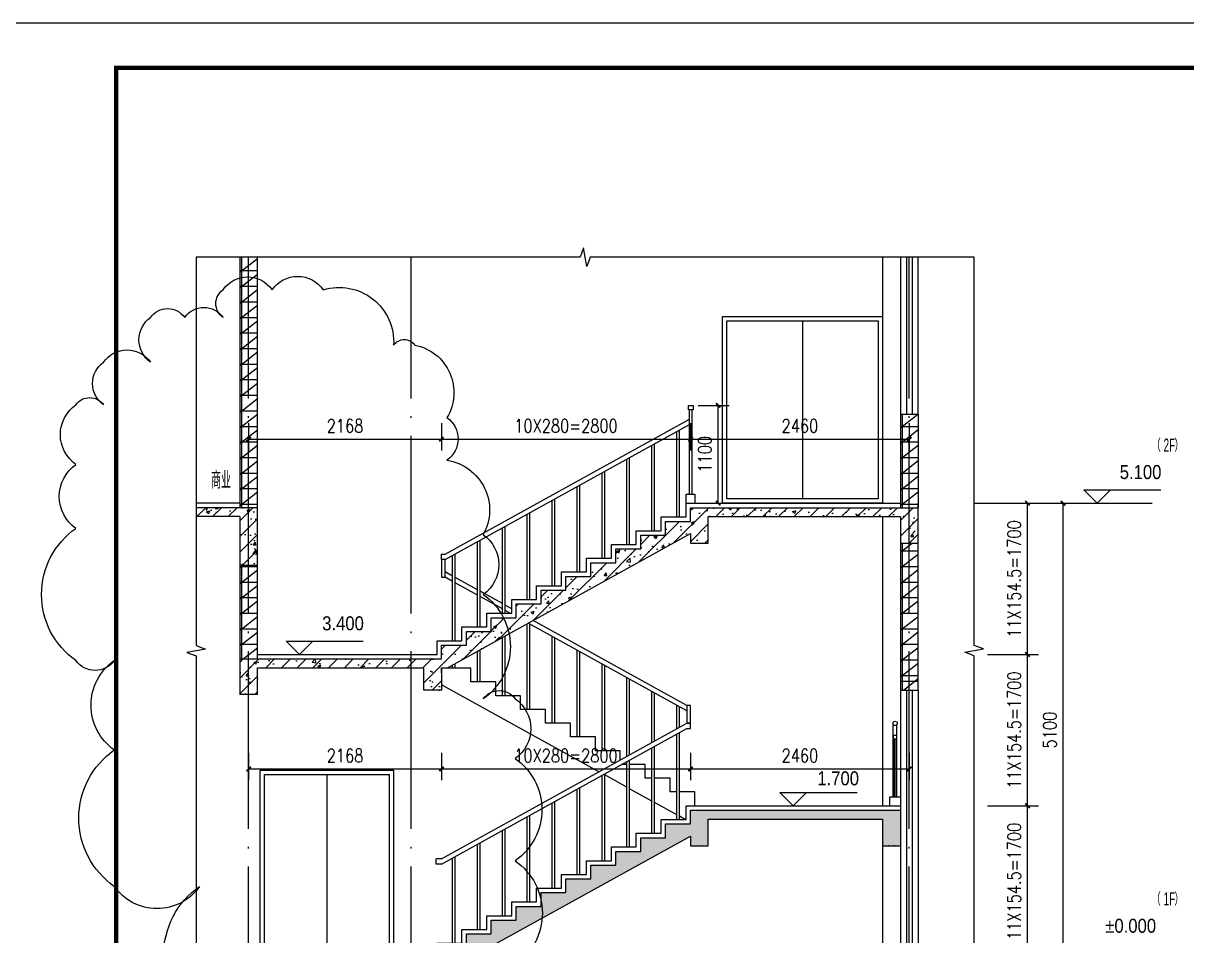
# Model space of a CAD drawing. Extents: x 718358 to 1668613, y -348838 to -159582.
# Drawn here: x 918532 to 931613, y -299870 to -289614 of the extents above; entities that cross this region are included whole.
import ezdxf

# ---------------------------------------------------------------- set-up
doc = ezdxf.new("R2010")
doc.units = 0
doc.header["$LTSCALE"] = 1000
doc.linetypes.add('DOTE', pattern=[2.42, 2, -0.2, 0.02, -0.2])
doc.layers.add('建-修订云线', color=202, linetype='Continuous', plot=False)
for name, color, linetype in [('建-可见线', 7, 'Continuous'), ('建-图框', 4, 'Continuous'), ('建-墙体', 2, 'Continuous'), ('建-尺寸', 73, 'Continuous'), ('建-影线', 8, 'Continuous'), ('建-房间名', 7, 'Continuous'), ('建-标高', 3, 'Continuous'), ('建-楼梯', 4, 'Continuous'), ('建-楼梯-扶手', 3, 'Continuous'), ('建-符号', 3, 'Continuous'), ('建-符号说明', 7, 'Continuous'), ('建-轴标', 3, 'Continuous'), ('建-轴网', 14, 'DOTE'), ('建-门窗', 4, 'Continuous')]:
    doc.layers.add(name, color=color, linetype=linetype)
doc.styles.add('_TCH_DIM', font='gt单线西文.shx', dxfattribs={"width": 0.8, "bigfont": 'gt单线中文.shx'})
doc.styles.add('_TCH_SPACE', font='gt单线西文.shx', dxfattribs={"width": 0.8, "height": 5, "bigfont": 'gt单线中文.shx'})
doc.styles.add('DIM_FONT', font='SIMPLEX.shx', dxfattribs={"width": 0.8, "bigfont": 'GBCBIG.shx'})
doc.dimstyles.new('DIMN50', dxfattribs={"dimscale": 0.5, "dimtxt": 300, "dimasz": 100, "dimexe": 250, "dimexo": 300, "dimgap": 150, "dimtad": 1, "dimdec": 0, "dimzin": 0, "dimdsep": 46, "dimtxsty": 'DIM_FONT', "dimblk": 'ARCHTICK', "dimcen": 0.09, "dimdle": 1, "dimclrt": 7, "dimazin": 2, "dimtfac": 1, "dimtdec": 0, "dimtix": 1, "dimtmove": 2, "dimatfit": 3, "dimldrblk": 'ARCHTICK', "dimfxl": 1, "dimtolj": 1, "dimtzin": 0, "dimarcsym": 0})
pattern_1 = [(0, (-24433.87, 71430.08), (0, 175), []), (37.875, (-24233.87, 71430.08), (-84.807639, 109.038328), []), (90, (-24233.87, 71430.08), (-225, 1e-14), [])]
pattern_2 = [(45, (-24433.87, 71430.08), (-88.388348, 88.388348), []), (50, (-24433.87, 71430.08), (358.63009, -31.37607), [37.5, -412.5]), (355, (-24433.87, 71430.08), (-69.37567, 376.09607), [30, -330]), (100.4514, (-24403.98, 71427.46), (289.25469, 344.71977), [31.8701, -350.57106]), (46.1842, (-24433.87, 71530.08), (533.62052, -82.7595), [56.25, -618.75]), (96.6356, (-24389.4, 71523.2), (467.33135, 487.05894), [47.80514, -525.8565]), (351.1842, (-24433.87, 71530.1), (467.33097, 487.0593), [45, -495]), (21, (-24383.87, 71505.08), (298.45353, -201.309445), [37.5, -412.5]), (326, (-24383.87, 71505.08), (121.65767, 362.57502), [30, -330]), (71.4514, (-24359, 71488.3), (420.11131, 161.26525), [31.8701, -350.57106]), (37.5, (-24433.87, 71430.08), (6.079928, 166.446927), [0, -326, 0, -335, 0, -331.25]), (7.5, (-24433.87, 71430.08), (131.53477, 197.205856), [0, -191, 0, -318.5, 0, -126.25]), (327.5, (-24545.37, 71430.08), (266.911218, -11.277436), [0, -125, 0, -390, 0, -517.5]), (317.5, (-24595.37, 71430.08), (291.593085, 50.05249), [0, -162.5, 0, -259, 0, -367.5])]

# ---------------------------------------------------------------- blocks, each defined once
blk = doc.blocks.new('FGF')
at = {"layer": '建-楼梯-扶手'}
for p, q in [((801685, -290073), (801685, -289263)), ((801685, -290073), (801685, -289313)), ((801725, -290073), (801725, -289263)), ((801695, -289423), (801695, -290073)), ((801695, -289423), (801695, -290073)), ((801715, -289423), (801715, -290073))]:
    blk.add_line(p, q, dxfattribs=at)
blk.add_lwpolyline([(801685, -289423), (801725, -289423), (801725, -289383), (801685, -289383)], close=True, dxfattribs=at)
blk.add_circle((801705, -289248), 25, dxfattribs=at)
blk = doc.blocks.new('_ArchTick')
at = {"color": 0, "linetype": 'ByBlock', "const_width": 0.4}
blk.add_lwpolyline([(-0.5, -0.5), (0.5, 0.5)], dxfattribs=at)
blk = doc.blocks.new('*D3826')
at = {"layer": 'Defpoints', "color": 0, "transparency": 16777216}
for p in [(929223, -295009), (930223, -295009), (929223, -300109)]:
    blk.add_point(p, dxfattribs=at)
at = {"layer": '建-轴标', "color": 0, "lineweight": -2, "transparency": 16777216}
for p, q in [((929373, -295009), (930348, -295009)), ((930223, -300109), (930223, -295008)), ((929373, -300109), (930348, -300109))]:
    blk.add_line(p, q, dxfattribs=at)
at = {"layer": '建-轴标', "color": 0, "lineweight": -2, "transparency": 16777216, "xscale": 50, "yscale": 50, "zscale": 50}
for p, rotation in [((930223, -295009), 90), ((930223, -300109), 270)]:
    blk.add_blockref('_ArchTick', p, dxfattribs=dict(at, rotation=rotation))
at = {"layer": '建-轴标', "color": 7, "transparency": 16777216, "insert": (930073, -297559), "char_height": 150, "attachment_point": 5, "rotation": 90, "style": 'DIM_FONT'}
blk.add_mtext('\\A1;5100', dxfattribs=at)
blk = doc.blocks.new('*D3828')
at = {"layer": 'Defpoints', "color": 0, "transparency": 16777216}
for p in [(929223, -298409), (929823, -298409), (929223, -300109)]:
    blk.add_point(p, dxfattribs=at)
at = {"layer": '建-尺寸', "color": 0, "lineweight": -2, "transparency": 16777216}
for p, q in [((929373, -298409), (929948, -298409)), ((929823, -300109), (929823, -298408)), ((929373, -300109), (929948, -300109))]:
    blk.add_line(p, q, dxfattribs=at)
at = {"layer": '建-尺寸', "color": 0, "lineweight": -2, "transparency": 16777216, "xscale": 50, "yscale": 50, "zscale": 50}
for p, rotation in [((929823, -298409), 90), ((929823, -300109), 270)]:
    blk.add_blockref('_ArchTick', p, dxfattribs=dict(at, rotation=rotation))
at = {"layer": '建-尺寸', "color": 7, "transparency": 16777216, "insert": (929673, -299259), "char_height": 150, "attachment_point": 5, "rotation": 90, "style": 'DIM_FONT'}
blk.add_mtext('\\A1;11X154.5=1700', dxfattribs=at)
blk = doc.blocks.new('*D3829')
at = {"layer": 'Defpoints', "color": 0, "transparency": 16777216}
for p in [(929223, -296709), (929823, -296709), (929223, -298409)]:
    blk.add_point(p, dxfattribs=at)
at = {"layer": '建-尺寸', "color": 0, "lineweight": -2, "transparency": 16777216}
for p, q in [((929373, -296709), (929948, -296709)), ((929823, -298409), (929823, -296708)), ((929373, -298409), (929948, -298409))]:
    blk.add_line(p, q, dxfattribs=at)
at = {"layer": '建-尺寸', "color": 0, "lineweight": -2, "transparency": 16777216, "xscale": 50, "yscale": 50, "zscale": 50}
for p, rotation in [((929823, -296709), 90), ((929823, -298409), 270)]:
    blk.add_blockref('_ArchTick', p, dxfattribs=dict(at, rotation=rotation))
at = {"layer": '建-尺寸', "color": 7, "transparency": 16777216, "insert": (929673, -297559), "char_height": 150, "attachment_point": 5, "rotation": 90, "style": 'DIM_FONT'}
blk.add_mtext('\\A1;11X154.5=1700', dxfattribs=at)
blk = doc.blocks.new('*D3830')
at = {"layer": 'Defpoints', "color": 0, "transparency": 16777216}
for p in [(929223, -295009), (929823, -295009), (929223, -296709)]:
    blk.add_point(p, dxfattribs=at)
at = {"layer": '建-尺寸', "color": 0, "lineweight": -2, "transparency": 16777216}
for p, q in [((929373, -295009), (929948, -295009)), ((929823, -296709), (929823, -295008)), ((929373, -296709), (929948, -296709))]:
    blk.add_line(p, q, dxfattribs=at)
at = {"layer": '建-尺寸', "color": 0, "lineweight": -2, "transparency": 16777216, "xscale": 50, "yscale": 50, "zscale": 50}
for p, rotation in [((929823, -295009), 90), ((929823, -296709), 270)]:
    blk.add_blockref('_ArchTick', p, dxfattribs=dict(at, rotation=rotation))
at = {"layer": '建-尺寸', "color": 7, "transparency": 16777216, "insert": (929673, -295859), "char_height": 150, "attachment_point": 5, "rotation": 90, "style": 'DIM_FONT'}
blk.add_mtext('\\A1;11X154.5=1700', dxfattribs=at)
blk = doc.blocks.new('*D3833')
at = {"layer": 'Defpoints', "color": 0, "transparency": 16777216}
for p in [(921066, -297664), (923234, -297664), (923234, -297996)]:
    blk.add_point(p, dxfattribs=at)
at = {"layer": '建-尺寸', "color": 0, "lineweight": -2, "transparency": 16777216}
for p, q in [((921066, -297814), (921066, -298121)), ((923234, -297814), (923234, -298121)), ((921065, -297996), (923234, -297996))]:
    blk.add_line(p, q, dxfattribs=at)
at = {"layer": '建-尺寸', "color": 0, "lineweight": -2, "transparency": 16777216, "xscale": 50, "yscale": 50, "zscale": 50, "rotation": 180}
blk.add_blockref('_ArchTick', (921066, -297996), dxfattribs=at)
at = {"layer": '建-尺寸', "color": 0, "lineweight": -2, "transparency": 16777216, "xscale": 50, "yscale": 50, "zscale": 50}
blk.add_blockref('_ArchTick', (923234, -297996), dxfattribs=at)
at = {"layer": '建-尺寸', "color": 7, "transparency": 16777216, "insert": (922150, -297846), "char_height": 150, "attachment_point": 5, "style": 'DIM_FONT'}
blk.add_mtext('\\A1;2168', dxfattribs=at)
blk = doc.blocks.new('*D3834')
at = {"layer": 'Defpoints', "color": 0, "transparency": 16777216}
for p in [(923234, -297664), (926034, -297664), (926034, -297996)]:
    blk.add_point(p, dxfattribs=at)
at = {"layer": '建-尺寸', "color": 0, "lineweight": -2, "transparency": 16777216}
for p, q in [((923234, -297814), (923234, -298121)), ((926034, -297814), (926034, -298121)), ((923233, -297996), (926034, -297996))]:
    blk.add_line(p, q, dxfattribs=at)
at = {"layer": '建-尺寸', "color": 0, "lineweight": -2, "transparency": 16777216, "xscale": 50, "yscale": 50, "zscale": 50, "rotation": 180}
blk.add_blockref('_ArchTick', (923234, -297996), dxfattribs=at)
at = {"layer": '建-尺寸', "color": 0, "lineweight": -2, "transparency": 16777216, "xscale": 50, "yscale": 50, "zscale": 50}
blk.add_blockref('_ArchTick', (926034, -297996), dxfattribs=at)
at = {"layer": '建-尺寸', "color": 7, "transparency": 16777216, "insert": (924634, -297846), "char_height": 150, "attachment_point": 5, "style": 'DIM_FONT'}
blk.add_mtext('\\A1;10X280=2800', dxfattribs=at)
blk = doc.blocks.new('*D3835')
at = {"layer": 'Defpoints', "color": 0, "transparency": 16777216}
for p in [(926034, -297664), (928494, -297664), (928494, -297996)]:
    blk.add_point(p, dxfattribs=at)
at = {"layer": '建-尺寸', "color": 0, "lineweight": -2, "transparency": 16777216}
for p, q in [((926034, -297814), (926034, -298121)), ((928494, -297814), (928494, -298121)), ((926033, -297996), (928494, -297996))]:
    blk.add_line(p, q, dxfattribs=at)
at = {"layer": '建-尺寸', "color": 0, "lineweight": -2, "transparency": 16777216, "xscale": 50, "yscale": 50, "zscale": 50, "rotation": 180}
blk.add_blockref('_ArchTick', (926034, -297996), dxfattribs=at)
at = {"layer": '建-尺寸', "color": 0, "lineweight": -2, "transparency": 16777216, "xscale": 50, "yscale": 50, "zscale": 50}
blk.add_blockref('_ArchTick', (928494, -297996), dxfattribs=at)
at = {"layer": '建-尺寸', "color": 7, "transparency": 16777216, "insert": (927264, -297846), "char_height": 150, "attachment_point": 5, "style": 'DIM_FONT'}
blk.add_mtext('\\A1;2460', dxfattribs=at)
blk = doc.blocks.new('*D3836')
at = {"layer": 'Defpoints', "color": 0, "transparency": 16777216}
for p in [(921066, -293958), (923234, -293958), (923234, -294290)]:
    blk.add_point(p, dxfattribs=at)
at = {"layer": '建-尺寸', "color": 0, "lineweight": -2, "transparency": 16777216}
for p, q in [((921066, -294108), (921066, -294415)), ((923234, -294108), (923234, -294415)), ((921065, -294290), (923234, -294290))]:
    blk.add_line(p, q, dxfattribs=at)
at = {"layer": '建-尺寸', "color": 0, "lineweight": -2, "transparency": 16777216, "xscale": 50, "yscale": 50, "zscale": 50, "rotation": 180}
blk.add_blockref('_ArchTick', (921066, -294290), dxfattribs=at)
at = {"layer": '建-尺寸', "color": 0, "lineweight": -2, "transparency": 16777216, "xscale": 50, "yscale": 50, "zscale": 50}
blk.add_blockref('_ArchTick', (923234, -294290), dxfattribs=at)
at = {"layer": '建-尺寸', "color": 7, "transparency": 16777216, "insert": (922150, -294140), "char_height": 150, "attachment_point": 5, "style": 'DIM_FONT'}
blk.add_mtext('\\A1;2168', dxfattribs=at)
blk = doc.blocks.new('*D3837')
at = {"layer": 'Defpoints', "color": 0, "transparency": 16777216}
for p in [(923234, -293958), (926034, -293958), (926034, -294290)]:
    blk.add_point(p, dxfattribs=at)
at = {"layer": '建-尺寸', "color": 0, "lineweight": -2, "transparency": 16777216}
for p, q in [((923234, -294108), (923234, -294415)), ((926034, -294108), (926034, -294415)), ((923233, -294290), (926034, -294290))]:
    blk.add_line(p, q, dxfattribs=at)
at = {"layer": '建-尺寸', "color": 0, "lineweight": -2, "transparency": 16777216, "xscale": 50, "yscale": 50, "zscale": 50, "rotation": 180}
blk.add_blockref('_ArchTick', (923234, -294290), dxfattribs=at)
at = {"layer": '建-尺寸', "color": 0, "lineweight": -2, "transparency": 16777216, "xscale": 50, "yscale": 50, "zscale": 50}
blk.add_blockref('_ArchTick', (926034, -294290), dxfattribs=at)
at = {"layer": '建-尺寸', "color": 7, "transparency": 16777216, "insert": (924634, -294140), "char_height": 150, "attachment_point": 5, "style": 'DIM_FONT'}
blk.add_mtext('\\A1;10X280=2800', dxfattribs=at)
blk = doc.blocks.new('*D3838')
at = {"layer": 'Defpoints', "color": 0, "transparency": 16777216}
for p in [(926034, -293958), (928494, -293958), (928494, -294290)]:
    blk.add_point(p, dxfattribs=at)
at = {"layer": '建-尺寸', "color": 0, "lineweight": -2, "transparency": 16777216}
for p, q in [((926034, -294108), (926034, -294415)), ((928494, -294108), (928494, -294415)), ((926033, -294290), (928494, -294290))]:
    blk.add_line(p, q, dxfattribs=at)
at = {"layer": '建-尺寸', "color": 0, "lineweight": -2, "transparency": 16777216, "xscale": 50, "yscale": 50, "zscale": 50, "rotation": 180}
blk.add_blockref('_ArchTick', (926034, -294290), dxfattribs=at)
at = {"layer": '建-尺寸', "color": 0, "lineweight": -2, "transparency": 16777216, "xscale": 50, "yscale": 50, "zscale": 50}
blk.add_blockref('_ArchTick', (928494, -294290), dxfattribs=at)
at = {"layer": '建-尺寸', "color": 7, "transparency": 16777216, "insert": (927264, -294140), "char_height": 150, "attachment_point": 5, "style": 'DIM_FONT'}
blk.add_mtext('\\A1;2460', dxfattribs=at)
blk = doc.blocks.new('*D3839')
at = {"layer": 'Defpoints', "color": 0, "transparency": 16777216}
for p in [(925970, -293909), (926345, -293909), (925970, -295009)]:
    blk.add_point(p, dxfattribs=at)
at = {"layer": '建-尺寸', "color": 0, "lineweight": -2, "transparency": 16777216}
for p, q in [((926120, -293909), (926470, -293909)), ((926345, -295009), (926345, -293908)), ((926120, -295009), (926470, -295009))]:
    blk.add_line(p, q, dxfattribs=at)
at = {"layer": '建-尺寸', "color": 0, "lineweight": -2, "transparency": 16777216, "xscale": 50, "yscale": 50, "zscale": 50}
for p, rotation in [((926345, -293909), 90), ((926345, -295009), 270)]:
    blk.add_blockref('_ArchTick', p, dxfattribs=dict(at, rotation=rotation))
at = {"layer": '建-尺寸', "color": 7, "transparency": 16777216, "insert": (926195, -294459), "char_height": 150, "attachment_point": 5, "rotation": 90, "style": 'DIM_FONT'}
blk.add_mtext('\\A1;1100', dxfattribs=at)

msp = doc.modelspace()

# ---------------------------------------------------------------- hatches: boundary and pattern name
at = {"layer": '建-影线'}
h = msp.add_hatch(dxfattribs=at)
h.set_pattern_fill('空心砖', color=256, scale=50, style=0)
h.set_pattern_definition(pattern_1)
h.paths.add_polyline_path([(920965.9, -295058.9), (921065.9, -295058.9), (921065.9, -292241.9), (920965.9, -292241.9)])
h.paths.add_polyline_path([(921165.9, -292241.9), (921065.9, -292241.9), (921065.9, -295058.9), (921165.9, -295058.9)])
h.paths.add_polyline_path([(921065.9, -295708.9), (920965.9, -295708.9), (920965.9, -296758.9), (921065.9, -296758.9)])
h.paths.add_polyline_path([(921165.9, -295708.9), (921065.9, -295708.9), (921065.9, -296758.9), (921165.9, -296758.9)])
h = msp.add_hatch(dxfattribs=at)
h.set_pattern_fill('空心砖', color=256, scale=50, style=0)
h.set_pattern_definition(pattern_1)
h.paths.add_polyline_path([(928494, -294008.9), (928394, -294008.9), (928394, -295058.9), (928494, -295058.9)])
h.paths.add_polyline_path([(928494, -295058.9), (928594, -295058.9), (928594, -294008.9), (928494, -294008.9)])
h = msp.add_hatch(dxfattribs=at)
h.set_pattern_fill('钢筋混凝土', color=256, scale=50, style=0)
h.set_pattern_definition(pattern_2)
h.paths.add_polyline_path([(920965.9, -295158.9), (920965.9, -295708.9), (921065.9, -295708.9), (921065.9, -295058.9), (920476.8, -295058.9), (920476.8, -295158.9)])
h.paths.add_polyline_path([(921065.9, -295708.9), (921165.9, -295708.9), (921165.9, -295058.9), (921065.9, -295058.9)])
h = msp.add_hatch(dxfattribs=at)
h.set_pattern_fill('钢筋混凝土', color=256, scale=50, style=0)
h.set_pattern_definition(pattern_2)
h.paths.add_polyline_path([(923233.9, -296858.9), (923301.1, -296858.9), (926033.9, -295350.5), (926033.9, -295458.9), (926233.9, -295458.9), (926233.9, -295158.9), (928394, -295158.9), (928394, -295458.9), (928494, -295458.9), (928494, -295058.9), (926033.9, -295058.9), (926033.9, -295213.4), (925753.9, -295213.4), (925753.9, -295368), (925473.9, -295368), (925473.9, -295522.5), (925193.9, -295522.5), (925193.9, -295677), (924913.9, -295677), (924913.9, -295831.6), (924633.9, -295831.6), (924633.9, -295986.1), (924353.9, -295986.1), (924353.9, -296140.7), (924073.9, -296140.7), (924073.9, -296295.2), (923793.9, -296295.2), (923793.9, -296449.8), (923513.9, -296449.8), (923513.9, -296604.3), (923233.9, -296604.3), (923233.9, -296758.9), (922894, -296758.9), (922894, -296858.9), (923033.9, -296858.9), (923033.9, -297108.9), (923233.9, -297108.9)])
h.paths.add_polyline_path([(928594, -295058.9), (928494, -295058.9), (928494, -295458.9), (928594, -295458.9)])
h = msp.add_hatch(dxfattribs=at)
h.set_pattern_fill('空心砖', color=256, scale=50, style=0)
h.set_pattern_definition(pattern_1)
h.paths.add_polyline_path([(928494, -295458.9), (928394, -295458.9), (928394, -297008.9), (928494, -297008.9)])
h.paths.add_polyline_path([(928594, -295458.9), (928494, -295458.9), (928494, -297008.9), (928594, -297008.9)])
h.paths.add_polyline_path([(928494, -297008.9), (928394, -297008.9), (928394, -297108.9), (928494, -297108.9)])
h.paths.add_polyline_path([(928594, -297108.9), (928594, -297008.9), (928494, -297008.9), (928494, -297108.9)])
h = msp.add_hatch(dxfattribs=at)
h.set_pattern_fill('钢筋混凝土', color=256, scale=50, style=0)
h.set_pattern_definition(pattern_2)
h.paths.add_polyline_path([(922894, -296858.9), (922894, -296758.9), (921065.9, -296758.9), (921065.9, -297158.9), (921165.9, -297158.9), (921165.9, -296858.9)])
h.paths.add_polyline_path([(921065.9, -296758.9), (920965.9, -296758.9), (920965.9, -297158.9), (921065.9, -297158.9)])
h = msp.add_hatch(dxfattribs=at)
h.set_pattern_fill('钢筋混凝土', color=256, scale=50, style=0)
h.set_pattern_definition(pattern_2)
h.paths.add_polyline_path([(920965.9, -300258.9), (920965.9, -300808.9), (921065.9, -300808.9), (921065.9, -300158.9), (920476.8, -300158.9), (920476.8, -300258.9)])
h.paths.add_polyline_path([(921165.9, -300258.9), (922894, -300258.9), (922894, -300158.9), (921065.9, -300158.9), (921065.9, -300808.9), (921165.9, -300808.9)])
h.paths.add_polyline_path([(923482.3, -300158.9), (926033.9, -298750.5), (926033.9, -298858.9), (926233.9, -298858.9), (926233.9, -298558.9), (928194, -298558.9), (928194, -298858.9), (928394, -298858.9), (928394, -298458.9), (926033.9, -298458.9), (926033.9, -298613.4), (925753.9, -298613.4), (925753.9, -298768), (925473.9, -298768), (925473.9, -298922.5), (925193.9, -298922.5), (925193.9, -299077), (924913.9, -299077), (924913.9, -299231.6), (924633.9, -299231.6), (924633.9, -299386.1), (924353.9, -299386.1), (924353.9, -299540.7), (924073.9, -299540.7), (924073.9, -299695.2), (923793.9, -299695.2), (923793.9, -299849.8), (923513.9, -299849.8), (923513.9, -300004.3), (923233.9, -300004.3), (923233.9, -300158.9), (922894, -300158.9), (922894, -300258.9), (923301.1, -300258.9), (928394, -300258.9), (928394, -300808.9), (928494, -300808.9), (928494, -300158.9)])
h.paths.add_polyline_path([(929222.9, -300558.9), (929222.9, -300458.9), (928594, -300458.9), (928594, -300158.9), (928494, -300158.9), (928494, -300808.9), (928594, -300808.9), (928594, -300558.9)])

# ---------------------------------------------------------------- linework, layer by layer
at = {"layer": '建-修订云线'}
msp.add_lwpolyline([(920514.9, -300872.2, -0.5205671), (920514.9, -299315.4, -0.5205671), (919555.9, -299315.4, -0.5205671), (919555.9, -297782.5, -0.5205671), (919555.9, -296776.6, -0.5205671), (919124.3, -296776.6, -0.5205671), (919124.3, -295291.6, -0.5205671), (919124.3, -294573.1, -0.5205671), (919124.3, -293902.4, -0.5205671), (919436, -293902.4, -0.5205671), (919436, -293423.4, -0.5205671), (919963.4, -293423.4, -0.5205671), (919963.4, -292920.5, -0.5205671), (920347, -292920.5, -0.5205671), (920778.6, -292920.5, -0.5205671), (920778.6, -292609.1, -0.5205671), (921330, -292609.1, -0.5205671), (921905.4, -292609.1, -0.5205671), (922696.5, -293231.8, -0.5205671), (922936.3, -293231.8, -0.5205671), (923295.9, -294046.2, -0.5205671), (923295.9, -294525.2, -0.5205671), (923703.5, -295363.5, -0.5205671), (923703.5, -296034.1, -0.5205671), (923703.5, -297207.7, -0.5205671), (924063.1, -297207.7, -0.5205671), (924063.1, -297878.3, -0.5205671), (924063.1, -299028, -0.5205671), (924063.1, -300201.6, -0.5205671)], format="xyb", dxfattribs=at)
at = {"layer": '建-可见线'}
for p, q in [((928194, -292241.9), (928194, -295008.9)), ((920965.9, -295008.9), (920476.8, -295008.9)), ((928594, -295058.9), (928594, -295008.9)), ((928194, -295158.9), (928194, -298408.9)), ((928194, -298558.9), (928194, -300108.9))]:
    msp.add_line(p, q, dxfattribs=at)
for points in [[(926394, -292908.9), (928194, -292908.9), (928194, -295008.9), (926394, -295008.9)], [(921194.3, -298008.9), (922694.3, -298008.9), (922694.3, -300108.9), (921194.3, -300108.9)]]:
    msp.add_lwpolyline(points, close=True, dxfattribs=at)
for points in [[(921165.9, -296708.9), (923183.9, -296708.9), (923183.9, -296554.3), (923463.9, -296554.3), (923463.9, -296399.8), (923743.9, -296399.8), (923743.9, -296245.2), (924023.9, -296245.2), (924023.9, -296090.7), (924303.9, -296090.7), (924303.9, -295936.1), (924583.9, -295936.1), (924583.9, -295781.6), (924863.9, -295781.6), (924863.9, -295627), (925143.9, -295627), (925143.9, -295472.5), (925423.9, -295472.5), (925423.9, -295318), (925703.9, -295318), (925703.9, -295163.4), (925983.9, -295163.4), (925983.9, -295008.9), (928394, -295008.9)], [(928274, -298408.9), (928274, -298308.9), (928394, -298308.9)], [(920476.8, -300108.9), (923183.9, -300108.9), (923183.9, -299954.3), (923463.9, -299954.3), (923463.9, -299799.8), (923743.9, -299799.8), (923743.9, -299645.2), (924023.9, -299645.2), (924023.9, -299490.7), (924303.9, -299490.7), (924303.9, -299336.1), (924583.9, -299336.1), (924583.9, -299181.6), (924863.9, -299181.6), (924863.9, -299027), (925143.9, -299027), (925143.9, -298872.5), (925423.9, -298872.5), (925423.9, -298718), (925703.9, -298718), (925703.9, -298563.4), (925983.9, -298563.4), (925983.9, -298408.9), (928394, -298408.9)]]:
    msp.add_lwpolyline(points, dxfattribs=at)
at = {"layer": '建-图框'}
msp.add_lwpolyline([(918326.8, -319314.4), (970876.8, -319314.4), (970876.8, -289614.4), (918326.8, -289614.4)], close=True, dxfattribs=at)
at = {"layer": '建-图框', "const_width": 50}
msp.add_lwpolyline([(919576.8, -318814.4), (970376.8, -318814.4), (970376.8, -290114.4), (919576.8, -290114.4)], close=True, dxfattribs=at)
at = {"layer": '建-墙体'}
for p, q in [((920965.9, -292241.9), (920965.9, -295058.9)), ((921165.9, -296758.9), (921165.9, -292241.9)), ((928394, -294008.9), (928394, -295058.9)), ((928594, -294008.9), (928594, -295058.9)), ((921165.9, -295058.9), (920476.8, -295058.9)), ((928594, -297108.9), (928594, -295058.9)), ((920965.9, -295158.9), (920476.8, -295158.9)), ((920965.9, -295158.9), (920965.9, -297158.9)), ((928394, -295158.9), (928394, -297108.9)), ((923301.1, -296858.9), (926033.9, -295350.5)), ((928394, -295458.9), (928594, -295458.9)), ((921165.9, -295708.9), (920965.9, -295708.9)), ((921165.9, -296858.9), (923033.9, -296858.9)), ((921165.9, -297158.9), (921165.9, -296858.9)), ((923033.9, -297108.9), (923033.9, -296858.9)), ((923233.9, -296858.9), (923301.1, -296858.9)), ((923233.9, -296858.9), (923233.9, -297108.9)), ((928394, -297008.9), (928594, -297008.9)), ((921165.9, -297158.9), (920965.9, -297158.9)), ((923233.9, -297108.9), (923033.9, -297108.9)), ((928394, -297108.9), (928594, -297108.9)), ((928394, -297108.9), (928594, -297108.9)), ((928194, -298558.9), (928194, -298858.9)), ((928194, -298858.9), (928394, -298858.9))]:
    msp.add_line(p, q, dxfattribs=at)
for points in [[(928394, -294008.9), (928594, -294008.9)], [(920965.9, -296758.9), (923233.9, -296758.9), (923233.9, -296604.3), (923513.9, -296604.3), (923513.9, -296449.8), (923793.9, -296449.8), (923793.9, -296295.2), (924073.9, -296295.2), (924073.9, -296140.7), (924353.9, -296140.7), (924353.9, -295986.1), (924633.9, -295986.1), (924633.9, -295831.6), (924913.9, -295831.6), (924913.9, -295677), (925193.9, -295677), (925193.9, -295522.5), (925473.9, -295522.5), (925473.9, -295368), (925753.9, -295368), (925753.9, -295213.4), (926033.9, -295213.4), (926033.9, -295058.9), (928594, -295058.9)], [(926033.9, -295350.5), (926033.9, -295458.9), (926233.9, -295458.9), (926233.9, -295158.9), (928394, -295158.9)], [(923513.9, -300004.3), (923513.9, -299849.8), (923793.9, -299849.8), (923793.9, -299695.2), (924073.9, -299695.2), (924073.9, -299540.7), (924353.9, -299540.7), (924353.9, -299386.1), (924633.9, -299386.1), (924633.9, -299231.6), (924913.9, -299231.6), (924913.9, -299077), (925193.9, -299077), (925193.9, -298922.5), (925473.9, -298922.5), (925473.9, -298768), (925753.9, -298768), (925753.9, -298613.4), (926033.9, -298613.4), (926033.9, -298458.9), (928394, -298458.9), (928394, -298858.9)], [(923482.3, -300158.9), (926033.9, -298750.5), (926033.9, -298858.9), (926233.9, -298858.9), (926233.9, -298558.9), (928194, -298558.9)]]:
    msp.add_lwpolyline(points, dxfattribs=at)
for p in [(928260.6, -298858.9), (928327.3, -298858.9)]:
    msp.add_point(p, dxfattribs=at)
at = {"layer": '建-标高'}
for p, q in [((930604.2, -295008.9), (930454.2, -294858.9)), ((930454.2, -294858.9), (931321.8, -294858.9)), ((930604.2, -295008.9), (930754.2, -294858.9)), ((930254.2, -295008.9), (930754.2, -295008.9)), ((921637.4, -296708.9), (921487.4, -296558.9)), ((921487.4, -296558.9), (922355, -296558.9)), ((921637.4, -296708.9), (921787.4, -296558.9)), ((927188.2, -298408.9), (927038.2, -298258.9)), ((927038.2, -298258.9), (927905.8, -298258.9)), ((927188.2, -298408.9), (927338.2, -298258.9))]:
    msp.add_line(p, q, dxfattribs=at)
at = {"layer": '建-楼梯'}
for p, q in [((926022.4, -294908.9), (926022.4, -293958.9)), ((926052.4, -294908.9), (926052.4, -293958.9)), ((923273.9, -295582.2), (926022.4, -294065.2)), ((923273.9, -295642.2), (926022.4, -294125.2)), ((925878.9, -295163.4), (925878.9, -294204.4)), ((925908.9, -295163.4), (925908.9, -294187.9)), ((925598.9, -295318), (925598.9, -294359)), ((925628.9, -295318), (925628.9, -294342.4)), ((925318.9, -295472.5), (925318.9, -294513.5)), ((925348.9, -295472.5), (925348.9, -294496.9)), ((925038.9, -295627), (925038.9, -294668)), ((925068.9, -295627), (925068.9, -294651.5)), ((924758.9, -295781.6), (924758.9, -294822.6)), ((924788.9, -295781.6), (924788.9, -294806)), ((924508.9, -295936.1), (924508.9, -294960.6)), ((924478.9, -295936.1), (924478.9, -294977.1)), ((924198.9, -296090.7), (924198.9, -295131.7)), ((924228.9, -296090.7), (924228.9, -295115.1)), ((923918.9, -296245.2), (923918.9, -295286.2)), ((923948.9, -296245.2), (923948.9, -295269.7)), ((923638.9, -296399.8), (923638.9, -295440.8)), ((923668.9, -296399.8), (923668.9, -295424.2)), ((923233.9, -295642.2), (923233.9, -295582.2)), ((923233.9, -295582.2), (923273.9, -295582.2)), ((923358.9, -296554.3), (923358.9, -295595.3)), ((923388.9, -296554.3), (923388.9, -295578.8)), ((923273.9, -295642.2), (923233.9, -295642.2)), ((923273.9, -295642.2), (923233.9, -295642.2)), ((923233.9, -295642.2), (923233.9, -295840.9)), ((923273.9, -295840.9), (923273.9, -295642.2)), ((923233.9, -295840.9), (923273.9, -295840.9)), ((923358.9, -295827.9), (923273.9, -295780.9)), ((923358.9, -295887.9), (923273.9, -295840.9)), ((923638.9, -295982.4), (923388.9, -295844.4)), ((923638.9, -296042.4), (923388.9, -295904.4)), ((923918.9, -296136.9), (923668.9, -295999)), ((923918.9, -296196.9), (923668.9, -296059)), ((924023.9, -296194.9), (923948.9, -296153.5)), ((924006.4, -296245.2), (923948.9, -296213.5)), ((924198.9, -297327), (924198.9, -296363.3)), ((925993.9, -297342.2), (924209.6, -296357.4)), ((924228.9, -297327), (924228.9, -296368)), ((925993.9, -297282.2), (924264, -296327.4)), ((923918.9, -297172.5), (923918.9, -296517.8)), ((923948.9, -297172.5), (923948.9, -296501.3)), ((924478.9, -297481.6), (924478.9, -296506)), ((924508.9, -297481.6), (924508.9, -296522.6)), ((923668.9, -297018), (923668.9, -296655.8)), ((924758.9, -297636.1), (924758.9, -296660.6)), ((923638.9, -297018), (923638.9, -296672.4)), ((924788.9, -297636.1), (924788.9, -296677.1)), ((923233.9, -296913.4), (923233.9, -296858.9)), ((923358.9, -296863.4), (923358.9, -296826.9)), ((923388.9, -296863.4), (923388.9, -296810.4)), ((925038.9, -297790.7), (925038.9, -296815.1)), ((925068.9, -297790.7), (925068.9, -296831.7)), ((925003.9, -298027.4), (923233.9, -297050.5)), ((925318.9, -297853.5), (925318.9, -296969.7)), ((925348.9, -297836.9), (925348.9, -296986.2)), ((925598.9, -297699), (925598.9, -297124.2)), ((925628.9, -297682.4), (925628.9, -297140.8)), ((925878.9, -297544.4), (925878.9, -297278.8)), ((925908.9, -297527.9), (925908.9, -297295.3)), ((926033.9, -297282.2), (925993.9, -297282.2)), ((925993.9, -297282.2), (925993.9, -297480.9)), ((926033.9, -297480.9), (926033.9, -297282.2)), ((923233.9, -299004.3), (925993.9, -297480.9)), ((923233.9, -299064.3), (925993.9, -297540.9)), ((926033.9, -297480.9), (925993.9, -297480.9)), ((925993.9, -297480.9), (926033.9, -297480.9)), ((925993.9, -297540.9), (926033.9, -297540.9)), ((926033.9, -297540.9), (926033.9, -297480.9)), ((925878.9, -298563.4), (925878.9, -297604.4)), ((925908.9, -298563.4), (925908.9, -297587.9)), ((925598.9, -298718), (925598.9, -297759)), ((925628.9, -298718), (925628.9, -297742.4)), ((925318.9, -297945.2), (925261.5, -297945.2)), ((925318.9, -298872.5), (925318.9, -297913.5)), ((925348.9, -298872.5), (925348.9, -297896.9)), ((925038.9, -299027), (925038.9, -298068)), ((925068.9, -299027), (925068.9, -298051.5)), ((925318.9, -298201.3), (925068.9, -298063.3)), ((924758.9, -299181.6), (924758.9, -298222.6)), ((924788.9, -299181.6), (924788.9, -298206)), ((925598.9, -298355.8), (925348.9, -298217.8)), ((924508.9, -299336.1), (924508.9, -298360.6)), ((924478.9, -299336.1), (924478.9, -298377.1)), ((925878.9, -298510.4), (925628.9, -298372.4)), ((924198.9, -299490.7), (924198.9, -298531.7)), ((924228.9, -299490.7), (924228.9, -298515.1)), ((925966.8, -298558.9), (925908.9, -298526.9)), ((925983.9, -298558.9), (925966.8, -298558.9)), ((923918.9, -299645.2), (923918.9, -298686.2)), ((923948.9, -299645.2), (923948.9, -298669.7)), ((923638.9, -299799.8), (923638.9, -298840.8)), ((923668.9, -299799.8), (923668.9, -298824.2)), ((923233.9, -299004.3), (923173.9, -299004.3)), ((923173.9, -299064.3), (923173.9, -299004.3)), ((923358.9, -299954.3), (923358.9, -298995.3)), ((923388.9, -299954.3), (923388.9, -298978.8)), ((923233.9, -299064.3), (923173.9, -299064.3))]:
    msp.add_line(p, q, dxfattribs=at)
msp.add_lwpolyline([(926012.4, -293958.9), (926012.4, -293908.9), (926062.4, -293908.9), (926062.4, -293958.9), (926012.4, -293958.9)], close=True, dxfattribs=at)
for points in [[(925983.9, -295008.9), (925983.9, -294908.9), (926083.9, -294908.9), (926083.9, -295008.9)], [(925243.9, -297894.9), (925243.9, -297790.7), (924963.9, -297790.7), (924963.9, -297636.1), (924683.9, -297636.1), (924683.9, -297481.6), (924403.9, -297481.6), (924403.9, -297327), (924123.9, -297327), (924123.9, -297172.5), (923843.9, -297172.5), (923843.9, -297018), (923563.9, -297018), (923563.9, -296863.4), (923233.9, -296863.4)], [(925598.9, -298099.8), (925523.9, -298099.8), (925523.9, -297945.2), (925348.9, -297945.2)], [(925878.9, -298254.3), (925803.9, -298254.3), (925803.9, -298099.8), (925628.9, -298099.8)], [(926083.9, -298408.9), (926083.9, -298254.3), (925908.9, -298254.3)]]:
    msp.add_lwpolyline(points, dxfattribs=at)
at = {"layer": '建-符号'}
for points in [[(929222.9, -292241.9), (924906.1, -292241.9), (924867.9, -292346.9), (924830.8, -292136.9), (924793.6, -292241.9), (920476.8, -292241.9)], [(920476.8, -292241.9), (920476.8, -296609.8), (920581.8, -296648), (920371.8, -296685), (920476.8, -296722.3), (920476.8, -301090.2)], [(929222.9, -301090.2), (929222.9, -296722.3), (929117.9, -296684.1), (929327.9, -296647.1), (929222.9, -296609.8), (929222.9, -292241.9)]]:
    msp.add_lwpolyline(points, dxfattribs=at)
at = {"layer": '建-轴网'}
for p, q in [((921065.9, -301090.2), (921065.9, -292241.9)), ((922894, -301090.2), (922894, -292241.9)), ((928494, -301090.2), (928494, -292241.9)), ((929222.9, -295008.9), (931321.8, -295008.9))]:
    msp.add_line(p, q, dxfattribs=at)
at = {"layer": '建-门窗'}
for p, q in [((928394, -292241.9), (928394, -294008.9)), ((928460.6, -292241.9), (928460.6, -294008.9)), ((928527.3, -292241.9), (928527.3, -294008.9)), ((928594, -294008.9), (928594, -292241.9)), ((927294, -292958.9), (927294, -294958.9)), ((928394, -297108.9), (928394, -300008.9)), ((928460.6, -297108.9), (928460.6, -300008.9)), ((928527.3, -297108.9), (928527.3, -300008.9)), ((928594, -297108.9), (928594, -300008.9)), ((921944.3, -298058.9), (921944.3, -300058.9))]:
    msp.add_line(p, q, dxfattribs=at)
for points in [[(926444, -292958.9), (928144, -292958.9), (928144, -294958.9), (926444, -294958.9)], [(921244.3, -298058.9), (922644.3, -298058.9), (922644.3, -300058.9), (921244.3, -300058.9)]]:
    msp.add_lwpolyline(points, close=True, dxfattribs=at)

# ---------------------------------------------------------------- block references
at = {"layer": '建-楼梯-扶手'}
msp.add_blockref('FGF', (126629.1, -8235.5), dxfattribs=at)

# ---------------------------------------------------------------- texts
at = {"layer": '建-房间名'}
for s, height, style, width, p in [('（', 143.3, '_TCH_SPACE', 0.8, (931212.4, -294430.3)), ('2F', 148.75, '_TCH_SPACE', 0.564706, (931352.4, -294430.3)), ('）', 143.3, '_TCH_SPACE', 0.8, (931474, -294430.3)), ('商业', 192.91, 'DIM_FONT', 0.8, (920645.2, -294845.9)), ('（', 143.3, '_TCH_SPACE', 0.8, (931212.4, -299530.3)), ('1F', 148.75, '_TCH_SPACE', 0.564706, (931352.4, -299530.3)), ('）', 143.3, '_TCH_SPACE', 0.8, (931474, -299530.3))]:
    msp.add_text(s, height=height, dxfattribs=dict(at, style=style, width=width)).set_placement(p)
at = {"layer": '建-符号说明', "style": '_TCH_DIM', "width": 0.888889}
for s, p in [('5.100', (930859.8, -294737.2)), ('3.400', (921893, -296437.2)), ('1.700', (927459.8, -298179.7)), ('%%P0.000', (930697.1, -299837.2))]:
    msp.add_text(s, height=157.5, dxfattribs=at).set_placement(p)

# ---------------------------------------------------------------- dimensions: what is measured, and where the dimension line sits
at = {"layer": '建-尺寸'}
for p1, p2, distance, picture, middle in [((925969.9, -295008.9), (925969.9, -293908.9), -375.3, '*D3839', (926195.3, -294458.9)), ((921065.9, -293957.6), (923233.9, -293957.6), -332.2, '*D3836', (922149.9, -294139.8)), ((926033.9, -293957.6), (928494, -293957.6), -332.2, '*D3838', (927264, -294139.8)), ((921065.9, -297664.2), (923233.9, -297664.2), -332.2, '*D3833', (922149.9, -297846.4)), ((926033.9, -297664.2), (928494, -297664.2), -332.2, '*D3835', (927264, -297846.4))]:
    dim = msp.add_aligned_dim(p1=p1, p2=p2, distance=distance, dimstyle='DIMN50', dxfattribs=at)
    dim.commit()
    dim.dimension.update_dxf_attribs({"geometry": picture, "text_midpoint": middle})
for p1, p2, distance, text, picture, middle in [((923233.9, -293957.6), (926033.9, -293957.6), -332.2, '10X280=2800', '*D3837', (924633.9, -294139.8)), ((929222.9, -296708.9), (929222.9, -295008.9), -600, '11X154.5=1700', '*D3830', (929672.9, -295858.9)), ((929222.9, -298408.9), (929222.9, -296708.9), -600, '11X154.5=1700', '*D3829', (929672.9, -297558.9)), ((923233.9, -297664.2), (926033.9, -297664.2), -332.2, '10X280=2800', '*D3834', (924633.9, -297846.4)), ((929222.9, -300108.9), (929222.9, -298408.9), -600, '11X154.5=1700', '*D3828', (929672.9, -299258.9))]:
    dim = msp.add_aligned_dim(p1=p1, p2=p2, distance=distance, text=text, dimstyle='DIMN50', dxfattribs=at)
    dim.commit()
    dim.dimension.update_dxf_attribs({"geometry": picture, "text_midpoint": middle})
at = {"layer": '建-轴标'}
dim = msp.add_aligned_dim(p1=(929222.9, -300108.9), p2=(929222.9, -295008.9), distance=-1000, dimstyle='DIMN50', dxfattribs=at)
dim.commit()
dim.dimension.update_dxf_attribs({"geometry": '*D3826', "text_midpoint": (930072.9, -297558.9)})

doc.saveas('drawing.dxf')
